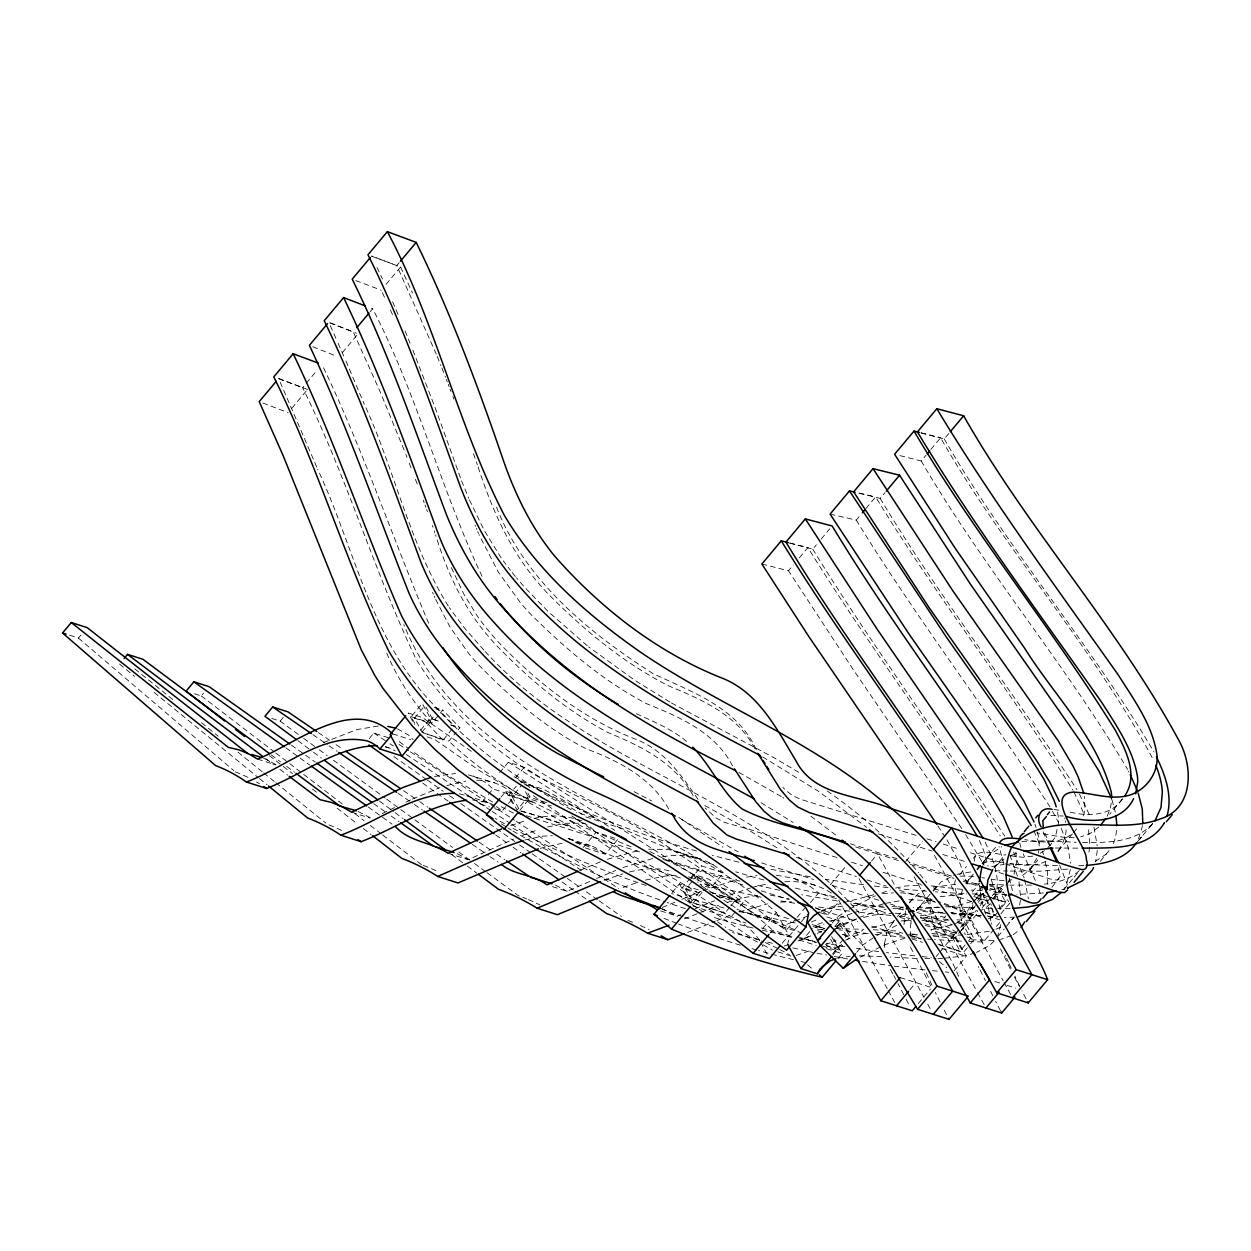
<?xml version="1.0" encoding="UTF-8"?>
<svg xmlns="http://www.w3.org/2000/svg" width="1251" height="1251" viewBox="0 0 1251 1251"><rect width="100%" height="100%" fill="white"/><g stroke="black" fill="none" stroke-linecap="round" stroke-linejoin="round"><path stroke-width="0.75" stroke-dasharray="5 3.75" d="M974.31 861.22C974.607 846.004 996.359 854.449 1005.257 855.074M904.004 924.614L905.552 910.603M1039.143 845.989L1039.159 844.55A127.117 50.806 39.9 0 0 1038.049 834.761M1097.268 850.445L1095.704 861.689M884.52 943.661L887.147 931.104L894.371 920.329L892.151 922.957M1070.418 869.336L1066.399 884.91M972.871 904.536L972.355 909.383L977.782 911.119M1047.775 884.363L1047.509 871.978L1044.038 856.435M930.384 898.781C926.882 928.164 950.353 952.105 959.314 978.548M1088.995 852.212L1089.887 844.706L1088.417 828.068M1142.601 825.566L1138.144 839.812M976.405 898.453L980.112 894.027L980.878 888.961M1038.737 850.711L1038.314 853.026M1000.816 924.567L997.719 935.779M1019.628 905.02L1020.503 899.594M787.583 944.912L789.287 936.108L800.187 923.082M910.775 923.05L911.244 920.955M1083.616 815.98L1085.008 808.99L1084.336 796.387M978.173 902.424L984.177 894.512M994.654 897.436C1001.816 878.671 992.809 858.577 984.85 841.579M1014.045 874.261L1016.766 861.579L1015.749 850.836M975.17 899.938C967.351 907.757 965.412 920.658 953.434 924.317M962.566 889.727C957.218 904.379 960.924 920.423 965.272 934.825M1036.672 858.452L1030.026 869.382L1021.082 876.623M955.467 879.781C950.15 893.105 975.029 919.438 960.252 926.538M982.692 865.16L989.791 854.621L1001.754 846.692M1107.198 816.184L1110.466 808.162L1111.701 799.921A126.085 50.4 39.9 0 0 1111.717 798.982M1046.993 849.101L1055.406 836.872L1058.518 823.064A125.929 50.337 39.9 0 0 1056.673 808.49M832.994 954.951L844.159 940.971M1065.039 887.412L1063.475 889.758M933.402 891.197L941.049 882.002L955.138 874.762M965.788 883.409L973.278 874.105M1051.935 887.303L1060.348 876.122L1057.705 864.613M980.174 905.708L984.334 899.281L981.754 886.678M909.399 902.878L918.078 893.886L924.942 890.055M988.227 918.813C993.998 919.297 993.56 912.026 992.215 908.351M973.341 858.295L975.717 855.184M993.904 868.022L1005.351 854.464M942.801 912.573L917.264 909.555L921.236 904.754L916.404 910.478L916.967 909.79M992.059 917.374L994.623 914.246M1122.272 799.123L1109.715 814.245M1109.121 850.633L1100.192 861.423M964.271 916.623L972.23 907.069M963.942 925.161L975.624 911.166M933.168 890.493L936.061 886.975M1122.428 798.889C1110.607 816.606 1087.15 816.575 1068.651 811.774M1139.129 839.843L1141.365 837.122L1139.333 839.53M1030.621 868.663L1032.153 866.818M1072.404 833.885C1040.769 871.087 1068.854 843.799 1065.821 827.255M1030.324 869.023L1033.295 865.457M69.603 635.242L78.406 638.057L80.908 635.07M436.302 354.174L396.802 265.556L399.225 262.663M386.043 284.415L400.586 267.026L371.61 255.986M795.871 918.844L786.175 930.431L709.645 874.668L647.174 832.838L617.963 816.45L538.305 776.715A154.827 61.878 39.9 0 1 501.276 752.07C467.436 726.284 437.318 695.024 415.66 658.245C373.658 570.049 346.167 475.333 302.586 387.654L305.009 384.745M306.214 383.306L317.129 370.265M370.218 311.64L372.642 308.731L369.014 307.339M291.796 408.295L306.339 390.906M342.274 352.719L356.816 335.346M194.562 693.789L201.317 695.947L203.538 693.289M271.686 718.434L280.13 721.139L283.461 717.151M369.233 738.59L373.846 733.07L389.249 737.996M414.8 723.344L411.157 716.698L422.259 703.422L430.453 718.402L439.648 721.342M452.205 729.083L442.901 740.201L422.025 732.054L414.425 718.199L425.09 705.455M420.586 730.193L430.453 718.402M442.901 740.201L427.639 723.703L433.393 716.823M422.025 732.054L432.69 719.309L439.961 721.639M411.157 716.698L431.751 723.281L439.164 714.43M440.399 712.961L442.854 710.005L459.899 727.801L457.428 730.756M423.041 732.836L448.796 741.077L456.193 732.226M499.634 772.665L508.375 762.219L524.232 767.285L760.467 917.405L774.588 921.033L798.247 931.229M459.398 793.791L466.795 795.745A114.56 67.007 -68.4 0 1 480.337 804.065L487.218 795.824M488.359 794.463L492.957 788.974L514.74 795.933L502.104 811.023L491.221 807.536M524.232 767.285L515.49 777.731L533.176 789.725M501.01 797.153L505.873 791.336L551.284 805.863M546.515 802.61L528.188 796.762L517.085 810.023L508.876 795.042L516.288 786.207M512.159 796.559L526.139 801.015L571.175 826.833L519.744 810.413L512.159 796.559L521.636 785.221M519.744 810.413L530.408 797.669L527.875 793.056M761.875 564.013L788.505 570.769L793.353 564.983M799.42 557.743L807.896 547.594C868.898 645.751 938.266 738.418 1000.237 835.871M789.506 543.043L812.743 549.142L816.387 544.795M821.235 539.009L829.71 528.86M830.085 514.098L856.247 520.119L861.095 514.333M865.942 508.531L875.637 496.944C936.999 597.697 1010.276 690.583 1073.077 790.272M585.359 847.912L605.328 854.292L617.947 839.202L596.18 832.243L583.545 847.334A113.747 71.573 -70.8 0 0 568.924 838.67L565.765 837.826M859.343 493.222L880.172 498.398L885.02 492.597M899.938 455.614L921.221 460.978L926.068 455.192M930.916 449.39L940.611 437.803C1004.584 549.955 1093.014 646.658 1153.735 760.467M921.002 432.862L944.239 438.96L949.087 433.174M672.131 892.542L679.387 883.847L698.23 889.868M759.592 940.471C744.361 917.608 715.932 909.242 690.599 902.534L682.405 887.553L689.801 878.718M691.037 877.232L693.507 874.293L708.379 879.046L731.632 894.262L743.141 902.503L736.964 909.868M690.192 879.672L701.67 865.958L723.453 872.917L710.818 888.007L699.935 884.535M729.63 907.366L724.892 913.027L693.257 902.925L685.673 889.054L692.788 880.563M693.961 879.14L696.338 876.31L701.013 877.811L735.557 900.282L730.819 905.943M690.599 902.534L701.702 889.258M693.257 902.925L703.922 890.18M732.038 915.779L735.729 911.353M762.954 928.305L776.292 912.37C657.901 810.335 468.202 782.626 403.823 624.64M770.116 933.011L772.539 930.118L788.865 935.341L781.594 944.02M797.075 917.39L805.566 907.256M810.445 902.597L818.482 892.979L840.265 899.938M830.32 884.817L846.067 865.989M801.406 921.627L807.458 914.387M817.059 942.488L804.033 938.328L812.337 928.414M871.494 861.173L877.561 853.933L899.422 860.923M820.375 912.714L827.63 915.044L839.108 901.314M832.165 923.097L837.013 917.311L846.036 911.119M835.183 926.068L838.733 921.815L846.333 935.685L835.668 948.43L826.364 945.459M836.481 927.335L840.125 922.988L837.013 917.311M836.903 927.585L841.829 921.69L850.039 936.655L847.568 939.61M905.74 861.439L922.706 841.157M832.572 953.934L839.843 945.24M826.317 945.897L838.936 949.931L842.627 945.506M838.233 958.063L841.939 953.637L832.838 936.999M856.622 952.386L862.674 945.146L875.215 936.467M897.342 916.764L903.316 909.633L892.995 908.492M930.181 894.058L916.404 910.478M959.658 874.652L966.491 866.474M995.515 847.287L982.144 863.19M983.223 862.22L989.791 854.621M956.843 932.683A115.983 87.007 -79.7 0 0 940.033 923.942L920.361 917.655A115.561 85.756 -78.9 0 1 936.624 926.85L945.803 915.873M972.121 892.198L979.517 883.362M973.825 896.482L984.193 884.097M977.61 900.626L983.333 893.793M972.355 909.383L977 903.816M936.217 956.452L938.641 953.543M939.861 952.089L954.435 934.669L966.272 956.311L952.558 972.684M931.76 933.621L938.422 932.761L952.402 937.234L959.517 928.727M960.705 927.319L963.067 924.489L970.667 938.344L968.29 941.174M909.868 989.838L915.92 982.598M951.839 924.88L930.838 929.884L955.076 937.625L960.002 931.729M961.237 930.259L966.163 924.348L974.373 939.329L970.667 943.754M959.548 932.433L971.026 918.719C961.706 910.775 950.682 905.02 938.875 901.768M956.952 919.845L971.527 920.408L977.563 913.199M982.379 907.428L991.136 897.092M992.324 895.669L998.251 888.601L1005.835 902.456L999.909 909.54M992.715 898.781L1001.347 888.46L1008.634 901.783M993.607 899.782L1004.631 886.646M937.922 944.036L960.002 951.088L967.101 942.597M1029.729 869.711L1037.861 860M918.312 1003.552L930.431 989.056M999.174 908.789L1006.023 900.611M939.438 944.99L963.27 952.59L969.431 945.224M985.006 911.948L995.17 915.2L998.736 910.963M1000.909 913.762L1009.541 903.441L992.981 898.155M968.79 941.471L983.364 942.034L1001.457 920.423M997.829 936.671L1004.287 928.946M1006.445 926.365L1013.623 917.827L1008.775 922.456M1063.694 889.617L1073.139 878.311M1074.14 877.123L1079.113 871.181M1137.3 841.939L1152.312 824.049M1061.004 847.521L1057.924 851.18L1058.721 850.242M1149.231 827.677L1153.297 822.861M909.274 902.503L912.542 898.656M1152.64 823.565C1135.11 843.127 1105.853 842.767 1081.646 842.423M1005.851 885.239L1010.683 879.594L1008.353 881.783M968.368 879.985L974.091 874.605M1049.37 845.989L1051.716 843.283M917.249 909.43L923.957 903.503L932.23 899.188M995.124 866.536L1004.131 858.999M892.463 922.597L894.402 920.564M983.521 893.386L974.529 900.329M1076.595 828.897C1064.335 844.785 1042.318 843.127 1024.819 839.546M1098.738 827.067L1090.372 833.354L1080.676 836.872M994.232 941.002L989.385 945.631L976.546 952.386M990.12 903.863L986.617 907.163A154.827 61.878 39.9 0 1 980.721 910.462M1079.316 870.665C1069.855 879.359 1056.892 882.753 1044.413 884.129M1013.201 934.716L1018.799 930.353M1044.366 850.727L1038.83 854.073M982.098 863.425L989.604 861.298L1003.849 862.455M983.161 902.19L979.705 903.363M899.297 916.655L906.725 912.73M845.598 940.111L857.091 934.982L865.911 933.355M849.241 909.211L875.262 895.763M876.732 935.623L900.611 923.269M860.375 957.078L884.566 944.88L905.787 937.75M1095.36 861.345L1105.649 854.542A197.47 78.922 39.9 0 0 1109.105 850.789M811.32 922.018L818.654 919M836.247 928.586L857.498 918.25M804.033 938.328L811.618 935.404M1046.024 861.235C1034.999 866.865 1022.083 865.426 1010.339 863.456M382.243 813.557L397.927 805.988M405.996 802.126L410.828 799.796M1011.543 935.513L1000.487 939.501M323.54 742.547L356.863 729.583L378.725 725.955M448.061 853.26L468.202 859.703L513.661 839.093M412.455 799.029L439.899 787.645M1010.229 855.762L1011.34 855.277M579.713 870.477L600.511 861.751M552.457 886.631L567.11 891.306L591.473 880.735M596.664 878.483L615.742 870.43M881.799 892.964L890.352 889.821M859.14 917.546L876.232 911.244L886.036 909.164M995.937 929.212L1002.411 926.491M662.295 907.491L674.758 902.299M681.873 899.328L701.248 891.306M821.016 911.432L835.089 907.053L844.425 905.927M684.391 918.844L718.496 905.317M660.637 910.9L677.119 916.17L680.7 914.684M695.009 908.789L714.587 900.767M687.706 932.448L715.212 921.268M1011.903 855.043L1019.94 852.291M701.576 885.974L740.873 911.135L754.822 914.716L768.364 919.829L781.406 926.475L808.912 915.544M971.527 901.533L957.453 905.615L947.132 906.975M716.932 920.58L732.32 914.481M821.454 910.603L839.953 903.738M797.966 940.94L815.511 934.028M815.386 927.476L824.034 924.098M825.472 944.74L836.059 940.611M830.945 921.377L852.244 913.277M703.078 890.618L736.511 879.562M817.278 933.355L822.548 931.338M834.855 926.647L856.388 919.407M903.957 921.706L910.462 919.219M721.671 897.874L750.272 887.991M844.941 937.265L862.69 930.588M510.736 825.535L525.076 820.844M522.261 835.465L538.681 829.476M604.077 880.235L622.81 873.839M853.886 912.683L883.863 903.722M623.123 887.475L638.651 882.018M607.329 859.281L637.635 850.727M784.221 946.037L789.272 944.286M622.857 867.6L652.866 858.467M796.105 955.42L811.336 950.228M727.331 902.362L746.487 897.139L759.263 895.278M739.31 911.948L767.504 903.847M822.282 922.659L814.698 925.584L824.002 928.555M871.806 927.757L895.309 921.69M843.549 902.643L873.73 894.731M446.795 785.565L465.81 781.062M524.888 840L542.183 836.2L552.223 835.668M1065.054 888.882L1061.88 889.742M540.291 848.303L563.325 842.955M547.641 826.989L565.718 823.252L585.499 823.267M629.503 872.025C643.186 868.522 658.01 867.099 671.646 871.572M960.08 876.107L974.451 876.31M645.438 880.078L666.267 875.856L676.916 875.512M989.26 931.244L964.615 934.982M974.936 953.059L964.802 955.764L945.224 958.157M920.236 915.873L936.608 912.761L943.614 912.636M991.652 866.505L1004.084 864.394M956.968 874.324L973.575 871.431M752.039 887.428L767.489 883.785M1032.826 856.122L1022.802 857.295L1007.071 855.387M940.111 896.732L966.57 893.918M863.581 917.436L874.293 914.966L893.261 913.23M916.545 909.633L938.516 906.975M885.63 903.331L899.86 900.751M895.622 888.069L905.427 885.989L921.893 885.223M434.504 776.48L455.427 773.478M933.277 887.131L959.079 883.847M837.701 958.157L850.18 956.28M533.989 818.498C550.471 814.307 567.891 815.386 583.701 821.579M1011.793 879.797L1008.494 880.266M662.295 856.81C683.703 852.822 707.566 857.17 723.453 872.917M829.444 921.017L834.057 920.329L838.733 921.815M822.173 929.305L815.855 930.197L821.438 931.979M746.722 877.107L756.949 875.653M949.087 920.017L923.723 921.878M912.323 936.624L917.218 935.936M882.565 893.621L893.355 892.854M901.033 920.971L908.664 920.032M1067.635 869.07L1040.113 871.196L1009.432 871.04M1043.397 892.979L1016.907 894.449M1050.871 815.449L1063.178 816.027M1014.874 917.077L1004.412 917.562M993.732 940.439L968.696 939.72M962.785 935.107L932.699 935.122M937.89 958.657L943.395 958.282M1021.739 841.391L1048.025 840.813L1076.298 842.298M1008.728 864.034L1060.066 865.614M1083.694 865.536L1075.751 865.833M1074.249 837.701L1066.712 837.591A128.978 51.557 39.9 0 1 1064.507 837.388L1036.735 832.885M939.97 907.475L913.136 907.694M648.659 849.148L669.269 849.617L700.263 858.796M922.785 917.827L941.94 916.608L947.132 918.265M852.009 905.521L884.332 906.177M917.452 934.544L910.056 934.638M784.815 881.783C801.203 880.641 818.107 884.191 831.884 893.37M1010.167 908.476L997.626 908.523M1031.528 885.129L1010.01 885.145M966.491 883.722L979.158 883.941M835.965 928.617L863.988 929.305M1055.265 848.022L1079.691 848.147M780.405 902.049L791.539 901.862M982.129 890.446L971.042 890.133M908.789 899.657L933.465 900.767M895.169 913.214L907.507 914.278M945.693 906.819L974.732 907.663M1004.131 880.469L999.002 880.266A125.772 50.275 39.9 0 1 996.812 880.047L991.261 879.25M924.833 958.673L936.014 958.657M972.465 893.886L983.661 894.027M1006.867 894.465L993.153 894.246M876.888 932.605L902.127 933.465M859.249 955.795L882.737 956.64M994.78 870.79L1007.602 871.009M895.685 908.289L904.207 908.429M991.011 908.351L982.019 907.991M989.916 884.285L1008.322 885.098M981.394 915.56L952.418 913.855M947.914 919.407L921.033 917.843M961.566 941.127L934.653 939.595M917.202 958.485L890.227 957.093M873.245 929.774L895.45 930.932L902.784 933.277M892.01 906.584L903.535 907.178M963.817 893.667L935.248 891.869M909.618 933.918L917.108 934.372M476.584 780.217C490.799 779.936 505.123 785.221 514.74 795.933M950.744 912.808L980.612 915.795M933.183 936.108L959.329 938.766M927.538 939.11L932.871 939.47M951.651 913.308L966.601 913.574A154.827 61.878 39.9 0 0 977.703 911.572M926.412 891.197L898.421 888.695M945.318 913.371L918.953 911.181M899.782 916.279L908.617 916.952M911.635 937.906L920.455 938.578M988.087 916.545L997.328 917.343M472.393 799.874L488.312 802.626A114.294 68.086 -68.9 0 1 495.083 805.832M891.025 915.497L858.092 912.182M904.629 937.28L875.106 934.372M930.979 885.833L962.191 889.398M776.339 875.184L793.947 878.437L815.261 885.255M914.778 955.858L886.412 952.59M922.128 956.608L931.323 957.531M924.989 969.916L894.34 966.179M932.339 970.651L937.859 971.214M945.209 971.949L948.883 972.324M575.272 842.658L590.425 845.551A113.653 72.683 -71.3 0 1 605.328 854.292M888.038 887.616L874.293 886.068M900.657 892.745L912.292 893.996L933.95 900.188M1053.952 809.553L1059.597 810.179M884.426 907.491L850.586 903.003M770.288 895.075L788.943 898.687M849.554 911.15L817.419 906.866M868.225 933.606L838.874 929.853M878.702 951.62L854.292 948.039M863.815 884.801L825.425 879.328M921.956 920.22L940.033 923.942M1006.836 895.591L989.134 889.899M815.933 926.459L823.549 927.617M844.972 946.6L826.16 943.442M862.533 961.393L890.477 965.694M837.263 900.97L801.656 894.731M794.651 903.269L777.762 900.345M810.32 876.826L767.739 868.663M795.214 922.957L738.309 911.385M981.8 877.561L984.568 878.077M799.483 938.422L816.637 941.643M817.044 953.215L826.567 954.998M834.198 956.436L847.537 958.954M761.093 897.17L701.483 883.659M834.417 896.717L808.287 891.15A1419.822 910.744 -28.7 0 1 793.572 887.678M779.576 890.29L754.259 884.613M762.266 930.197L791.961 936.874M792.821 947.914L813.228 952.496M858.827 493.082L875.637 496.944M468.296 774.838L494.817 782.86M738.825 862.142L712.257 855.371M739.982 881.126L698.042 869.633L662.436 858.264M723.985 907.96L671.584 893.558M921.096 432.877L940.611 437.803M790.147 543.09L807.896 547.594M385.417 746.925L388.936 747.848A115.561 63.926 -66.9 0 1 395.222 750.897M680.45 877.983L617.634 858.061L565.859 837.763M696.572 851.024C632.177 832.603 569.565 807.536 511.002 774.932M944.052 904.489L980.706 917.155M916.967 912.432L952.355 924.77M989.963 888.335L1006.648 893.495M1005.272 863.878L1049.964 878.953L1055.797 879.969A19.594 7.834 39.9 0 0 1059.222 878.781M933.918 888.538L971.777 901.564M963.223 881.267L982.692 887.459M466.795 795.745L488.312 802.626M568.924 838.67L590.425 845.551M796.371 857.373L856.403 876.544M761.593 862.909L813.697 879.516M850.336 843.737L898.312 859.077M951.604 876.091L909.446 862.627M921.111 884.441L880.845 871.587M899.547 890.321L934.575 901.58M878.843 900.313L832.165 885.411M916.06 835.371L801.344 799.514L794.401 796.449A19.594 7.834 39.9 0 1 787.927 792.102L782.798 787.442M926.928 838.842L935.998 841.735M943.254 844.05L959.564 849.273M878.515 833.932L932.136 851.071M942.816 854.48L967.742 862.455M434.269 707.268L442.854 710.005M989.338 884.629L1001.347 888.46M435.629 708.817L439.148 709.942L454.535 726.299L450.892 725.127M989.463 885.786L998.251 888.601M910.353 864.41L954.106 878.437M855.7 846.943L877.561 853.933L895.184 886.115M450.688 724.861L459.899 727.801M980.112 894.027L991.152 897.561M983.99 895.481L987.633 896.639M989.447 897.217L1005.835 902.456M975.28 894.215L986.038 897.639M974.795 896.795L990.245 901.736M414.425 718.199L424.605 721.452L427.639 723.703M977.406 898.093L987.586 901.345L995.17 915.2M836.888 857.545L749.161 829.288L724.313 822.392L715.728 817.732L705.111 807.958M851.54 862.236L862.518 865.739M969.009 907.303L976.374 909.649M985.569 912.589L998.439 916.702M427.154 736.902L434.316 739.2L479.884 770.882L530.189 800.624L583.326 826.989L634.382 848.147M987.133 915.841L999.658 919.845M867.006 879.922L886.333 886.099M392.579 733.884L410.735 739.669M951.057 912.339L971.026 918.719M519.978 781.781L544.216 789.522L595.992 818.42L576.383 812.368M957.515 921.596L966.163 924.348M524.56 784.361L536.804 788.271L581.903 814.12M957.828 922.8L963.067 924.489M936.624 926.85L956.577 933.23M906.553 917.655L910.212 918.828M924.677 923.66L957.875 934.059M967.039 936.983L974.373 939.329M585.812 816.887L622.154 828.506L651.271 841.329A1419.822 910.744 -28.7 0 0 715.509 865.348M847.24 900.423L889.023 913.777M899.938 917.264L910.837 920.736M925.365 925.38L954.435 934.669M508.876 795.042L533.114 802.798C503.23 784.83 474.051 765.237 448.796 741.077M908.507 934.638L921.377 938.75M520.744 811.195C584.342 826.692 641.2 859.672 697.276 892.307L682.405 887.553M910.118 935.607L921.111 939.126M526.468 815.777L642.107 852.713M663.139 859.437L745.502 885.755M761.265 890.79L789.318 899.75M815.589 908.163L857.654 921.596M871.666 926.068L903.206 936.155M911.963 938.954L922.487 942.316M941.753 948.461L966.272 956.311M480.337 804.065L489.407 806.958M826.958 916.936L841.829 921.69M994.873 981.472L1000.112 983.145M1007.102 985.381L1015.843 988.165M710.709 892.135L743.141 902.503M812.212 924.567L824.816 928.602M842.83 934.356L850.039 936.655M711.366 892.557L735.557 900.282M842.611 934.497L846.333 935.685M717.073 895.888L790.71 919.422M812.978 926.538L826.676 930.916M685.673 889.054L697.839 895.106L724.892 913.027M754.822 914.716L774.588 921.033M740.873 911.135L760.467 917.405M257.597 759.091L275.924 764.955M781.406 926.475L801.563 932.902M797.497 936.686L815.511 942.441M822.126 945.959L836.638 950.604M692.945 906.021L746.034 922.988M761.452 927.914L792.274 937.765M799.123 939.954L816.246 945.428M826.536 948.711L841.939 953.637M900.204 977.563L931.651 987.618L916.842 959.314M351.64 812.165L369.968 818.013M777.966 951.87L790.867 955.983M970.432 852.744L1001.848 862.83M1003.802 874.027L995.296 871.275M963.645 879.938L977.985 884.582M903.144 908.163L889.57 903.754M385.386 746.706L388.936 747.848M688.519 876.857L694.821 878.906A113.747 77.281 -73.9 0 1 710.818 888.007M646.157 885.442C599.354 869.789 553.786 850.352 510.345 826.911M371.578 256.174L396.802 265.556M279.161 378.928L302.586 387.654M307.558 389.468L278.598 378.459L316.925 467.467M262.835 403.01L288.168 412.642M661.372 908.461L677.119 916.17M355.831 280.552L381.195 290.201M329.67 322.836L353.251 331.906L380.335 392.173L404.777 451.689M923.019 896.67L937.327 903.316M358.161 811.508L370.124 817.654M330.483 322.883L356.316 333.204M312.813 346.746L336.926 356.379M793.947 878.437L810.257 886.459L818.482 892.979M263.461 758.106L276.205 764.627M678.886 851.978L694.086 859.64L701.67 865.958M575.022 818.779L589.205 826.113L596.18 832.243M473.41 776.011L486.608 783.048L492.957 788.974M397.411 728.864L408.451 735.041L413.174 739.685M636.431 713.711C654.304 722.046 673.194 729.521 688.159 742.766M634.069 791.664L651.662 800.937M649.801 851.54C693.304 873.245 736.401 897.17 772.539 930.118M513.426 813.119L498.508 805.284M738.888 772.399L781.687 796.762M555.444 885.098L567.11 891.306M681.388 819.327L738.199 851.947M704.766 805.519L745.612 828.162L778.982 849.116M457.319 853.745L468.202 859.703M492.613 802.047L446.716 774.744L411.626 750.772M504.45 823.69L495.193 818.498M671.443 702.968L774.134 757.809L801.453 773.916M762.625 756.871L818.107 791.039L866.677 827.38M512.926 831.055L540.369 846.677L596.915 874.621A1420.589 911.244 -28.7 0 0 665.376 901.862M571.128 809.663C520.385 780.577 471.017 747.254 432.002 703.187C370.765 638.557 354.283 547.422 317.66 469.219M761.124 802.735L793.134 822.486M669.848 702.014L634.851 680.341L588.658 646.892M501.338 823.846L506.295 826.942M507.953 827.974L511.268 830.023M782.735 797.419L783.783 798.075M678.73 817.341L722.89 847.224M471.314 751.319L422.478 717.558L408.154 712.992L414.519 724.626M508.375 762.219L614.804 830.383M399.006 744.392L408.78 750.803M410.406 751.867L514.536 820.203M516.163 821.282L618.666 888.538M373.846 733.07L388.435 742.734M390.062 743.798L393.299 745.956M406.262 754.525L490.548 810.32M492.175 811.399L510.001 823.205M511.628 824.268L582.935 871.478M571.754 815.902L748.567 935.889A463.871 347.981 -79.7 0 1 763.579 941.862M318.442 732.648L329.685 740.326M336.112 744.705L342.539 749.083M403.588 790.71L418.053 800.562M419.664 801.656L427.701 807.145M479.117 842.189L490.361 849.851M496.788 854.245L504.825 859.718M533.301 795.714L703.281 912.057M717.699 921.94L725.721 927.429M312.953 734.681L327.434 744.658M329.044 745.768L337.098 751.304M398.256 793.415L412.752 803.392M414.362 804.502L422.4 810.038M472.299 844.394L488.406 855.465M490.017 856.575L498.054 862.111M393.909 756.589L425.715 778.935M427.31 780.061L443.214 791.242M449.578 795.714L454.348 799.061M460.712 803.533L517.977 843.784M519.572 844.894L530.705 852.713M532.3 853.839L565.702 877.311M567.297 878.437L580.011 887.381M586.375 891.854L597.509 899.672M599.104 900.783L621.372 916.436M422.791 783.173L448.139 801.156M495.646 834.855L506.733 842.721M513.066 847.224L520.995 852.838M562.168 882.064L573.255 889.93M574.835 891.04L585.921 898.906M291.405 745.143L304.071 754.134M305.651 755.26L315.158 762.015M373.721 803.627L384.808 811.492M391.141 815.996L399.053 821.61M810.82 816.168L837.404 836.293M827.192 790.929C860.719 814.479 892.01 841.501 918.594 872.76M285.853 747.848L298.536 756.964M300.131 758.106L309.638 764.94M368.31 807.067L392.095 824.159M280.13 721.139L302.07 737.199M303.633 738.356L317.738 748.692M319.302 749.834L327.152 755.573M333.407 760.17L385.12 798.044M386.7 799.201L413.33 818.717M414.894 819.858L452.518 847.412M458.773 852.009L472.878 862.346M474.457 863.487L485.419 871.525M486.983 872.666L518.321 895.638A455.677 309.591 -73.9 0 1 526.702 898.922M297.879 740.67L311.999 751.132M313.563 752.289L321.413 758.09M379.46 801.078L393.58 811.524M395.16 812.697L402.994 818.498M451.627 854.511L465.747 864.973M467.327 866.13L476.74 873.104M399.225 741.624L408.498 748.52M271.06 754.775L280.443 761.765M286.682 766.41L294.501 772.242M265.837 758.716L273.609 764.58M279.817 769.256L287.589 775.12M201.317 695.947L274.204 751.804M275.752 752.993L288.168 762.5M289.716 763.689L302.116 773.196M303.665 774.385L342.446 804.096M354.846 813.603L364.15 820.734M370.359 825.488L381.211 833.807M382.759 834.996L421.54 864.707M269.356 755.635L281.678 765.205M283.226 766.394L292.468 773.571M312.5 789.1L317.129 792.696M337.16 808.224L357.207 823.768M363.369 828.553L371.078 834.526M134.889 668.941L172.763 699.528M201.552 722.765L218.221 736.213M237.909 752.117L262.147 771.695M263.664 772.915L274.282 781.484M275.783 782.704L325.792 823.08M587.251 645.735L548.47 611.833L526.139 588.893A167.306 66.866 39.9 0 1 516.585 577.899M119.486 664.015L134.545 676.338M154.108 692.35L257.987 777.371M259.504 778.607L267.026 784.768M939.392 961.597L946.71 967.758M807.599 964.865L813.431 969.822M78.406 638.057L233.812 770.616M840.125 922.988L862.674 945.146M485.185 651.474C588.001 765.315 752.007 794.291 854.73 907.96M483.871 650.067L465.2 628.925L449.281 607.611M855.95 909.258L860.704 914.841M431.751 723.281C413.362 702.343 397.49 678.949 386.762 653.147M919.766 874.152L926.772 882.518M698.105 799.373C681.795 776.277 665.079 751.038 637.682 740.013C585.046 720.154 540.088 684.876 501.135 644.953A125.929 50.337 39.9 0 1 477.194 615.82L463.558 593.6L451.173 567.172M668.722 808.912C651.239 777.841 618.964 761.124 586.86 749.052A125.772 50.275 39.9 0 1 584.045 747.676C544.56 727.081 510.392 697.448 479.461 665.704A127.117 50.806 39.9 0 1 468.046 652.631L450.032 627.017L435.285 598.682M961.738 828.6L853.338 669.77L788.505 570.769M693.226 795.839C675.524 763.204 641.528 746.253 608.627 732.851C566.062 710.615 528.876 679.027 495.677 644.593A130.604 52.198 39.9 0 1 487.546 635.336C462.729 606.375 446.685 571.097 435.598 534.865M965.647 834.605L984.13 865.207M937.906 825.895L944.88 836.669M732.57 765.94C715.588 732.789 680.403 717.276 647.705 704.204A128.978 51.557 39.9 0 1 644.828 702.781C602.153 680.106 564.905 648.206 530.784 614.304A126.085 50.4 39.9 0 1 520.838 603.263L498.133 571.785L478.977 534.552M856.247 520.119C916.733 618.479 986.914 710.365 1050.027 806.911M754.947 748.724C737.699 715.322 702.061 699.606 669.144 686.127C623.405 662.936 583.341 629.581 547.469 593.224A132.778 53.074 39.9 0 1 540.229 585.187C510.173 551.238 491.721 509.001 477.898 466.295M448.249 605.969C408.968 542.856 394.3 468.249 363.009 401.274M756.308 749.709C737.246 707.081 691.568 692.022 652.787 673.445C588.033 632.083 524.325 579.745 496.037 505.904M812.743 549.142C873.057 647.236 941.675 739.904 1004.788 836.121M880.172 498.398C940.533 599.01 1013.138 691.49 1076.986 789.725M921.221 460.978C983.614 568.048 1064.554 662.983 1127.636 769.443M944.239 438.96C1007.055 547.938 1090.184 643.608 1153.907 751.835M946.882 839.749L960.017 863.628L968.368 887.444M1052.591 811.352L1058.612 822.658M1079.472 794.072L1090.794 817.669M971.527 920.408L983.364 942.034M934.45 855.309L1003.161 980.784M1004.084 982.504L1010.636 994.451M955.076 937.625L963.27 952.59M952.402 937.234L960.002 951.088M914.121 876.779L976.64 990.948M977.563 992.653L985.037 1006.289M859.03 878.687L924.02 997.391M927.726 1004.162L931.448 1010.933M838.702 900.157L887.209 988.728M888.132 990.432L894.668 1002.364M831.649 936.624L838.936 949.931M830.601 939.188L835.668 948.43M776.292 912.37L789.287 936.108M760.483 942.112L767.676 955.232M696.338 876.31L701.404 885.552M693.507 874.293L698.058 882.612M679.387 883.847L691.24 905.474M525.451 791.758L528.188 796.762M505.873 791.336L514.067 806.316M425.934 706.987L432.69 719.309M482.057 576.367C440.962 489.282 417.162 394.628 372.642 308.731M1073.89 791.789L1084.773 815.527M893.824 975.624L895.763 979.252M906.099 999.189L910.165 1006.852M1000.472 1010.73L995.655 1001.457M946.491 1014.577L942.926 1007.696M1026.055 998.814L1021.958 990.823M910.493 947.148L914.403 954.654M903.722 994.67L897.999 983.536M892.933 973.95L892.276 972.684M1014.452 976.984L1019.424 986.632M1128.543 771.163L1128.981 772.023M980.033 969.916L983.427 976.671M978.329 966.507L978.814 967.476M992.794 995.78L988.962 987.977M940.127 1002.145L935.373 992.403M1000.472 948.821L1011.136 970.495M984.037 977.875L985.428 980.721M1019.534 985.897L1014.983 976.327M1059.581 864.988L1067.478 884.942M1005.132 955.185L1005.616 956.202M1033.779 830.633L1040.488 845.989M1013.56 852.072L1024.1 877.795M1050.183 845.926L1043.819 830.304M1006.648 958.36L1008.431 962.144M377.02 267.511L382.431 279.02M382.353 292.671L384.667 297.597M926.24 972.715L932.746 986.836M428.64 623.233C392.361 537.336 362.555 448.593 321.976 364.479M1009.15 963.692L1012.012 969.916M400.586 267.026L412.549 293.062M1048.651 844.347L1042.896 831.383M390.375 309.935L392.642 314.861M469.406 499.884L484.137 530.221L499.728 555.663A167.306 66.866 39.9 0 0 505.951 564.389M1035.359 880.516L1023.13 853.792M1009.854 854.965L1017.626 876.529M991.23 879.844L996.859 894.496L1000.456 910.603M1061.38 828.506L1067.885 846.411L1070.512 863.268M330.311 325.729L337.348 341.601M338.13 343.368L345.151 359.256M434.895 597.806L434.128 596.023M478.554 533.551L477.679 531.534M392.642 301.788L399.194 317.222M405.043 330.952L410.062 343.165M979.408 840.453L983.552 850.227L988.118 866.145M345.933 361.023L362.29 399.522M433.346 594.225L432.565 592.38M476.381 528.438L476.819 529.486M461.572 480.837L468.703 498.164M437.24 356.457L440.931 365.636M475.067 525.217L475.505 526.296M412.893 350.217L435.254 407.951L460.915 479.086M441.853 367.935L445.497 377.192M405.871 454.473L406.982 457.319M446.404 379.538L447.326 381.915M409.249 463.198L411.626 469.375M1003.881 863.956L999.002 846.489M448.249 384.292L449.172 386.715M450.094 389.139L451.032 391.594M415.426 479.368L418.069 486.326M1009.26 878.155L1012.434 890.493M452.925 396.583L453.863 399.132M423.26 500.244L424.167 502.667M1038.674 888.445L1040.863 896.169M1034.905 824.237L1036.031 827.443M425.027 505.013L425.856 507.28M426.669 509.501L427.451 511.643M985.585 914.168L981.503 900.016L979.533 885.098M473.488 453.675L477.319 464.668M432.361 525.467L433.002 527.296M1111.967 799.764L1115.282 812.024M434.238 530.877L434.895 532.817M990.839 903.785L991.339 905.333M991.84 924.27L991.402 922.925M990.776 920.908L986.304 896.263M1020.847 847.396L1019.784 843.033M1042.427 850.977L1043.49 854.621M1024.647 879.609L1028.353 898.797M1093.984 827.208L1097.205 845.77M1037.36 831.946L1038.033 834.761M1064.742 818.029L1064.929 818.967M1019.002 881.752L1020.472 896.232M1003.208 885.771A154.827 61.878 39.9 0 1 989.26 890.087M1113.296 843.659A197.47 78.922 39.9 0 0 1115.626 836.309A200.066 79.97 39.9 0 0 1116.596 828.85M910.869 936.499A109.04 43.582 39.9 0 1 911.041 923.254M1065.258 820.844A130.604 52.198 39.9 0 1 1065.461 822.345M891.963 972.559A111.871 44.723 39.9 0 1 890.54 969.494M884.707 947.539A111.871 44.723 39.9 0 1 884.77 943.817M515.334 576.383A167.306 66.866 39.9 0 1 511.675 571.848M510.486 570.331A167.306 66.866 39.9 0 1 508.156 567.313M804.674 962.394A1419.557 910.572 -28.7 0 1 800.937 961.519M793.478 959.72A1419.557 910.572 -28.7 0 1 758.606 950.525M756.792 950.009A1419.557 910.572 -28.7 0 1 751.366 948.461M740.373 945.193A1419.557 910.572 -28.7 0 1 678.527 924.051M676.744 923.363A1419.557 910.572 -28.7 0 1 660.919 917.108M753.071 928.039A1420.589 911.244 -28.7 0 1 711.209 916.655M685.407 908.648A1420.589 911.244 -28.7 0 1 667.19 902.503M763.814 879.985A1419.822 910.744 -28.7 0 1 735.776 871.822M772.461 943.27A1420.589 911.244 -28.7 0 1 766.988 941.909M759.748 940.048A1420.589 911.244 -28.7 0 1 732.492 932.542M713.961 926.944A1420.589 911.244 -28.7 0 1 684.75 917.296M682.937 916.655A1420.589 911.244 -28.7 0 1 661.451 908.805M235.282 771.883A462.307 255.767 -66.9 0 1 249.168 777.997M256.58 782.047A462.307 255.767 -66.9 0 1 259.504 783.798M728.926 929.618A462.307 343.087 -78.9 0 1 758.262 942.347M763.032 944.833A462.307 343.087 -78.9 0 1 772.446 950.103M765.237 942.582A463.871 347.981 -79.7 0 1 778.31 948.758M779.936 949.587A463.871 347.981 -79.7 0 1 789.537 954.763M328.997 824.941A457.71 272.655 -69 0 1 342.211 830.758M496.303 806.582A114.294 68.086 -68.9 0 1 502.104 811.023M627.939 920.455A458.664 329.169 -76.8 0 1 633.287 922.534M640.371 925.505A458.664 329.169 -76.8 0 1 649.097 929.54M815.48 907.616A114.56 82.222 -76.8 0 1 827.63 915.044M423.338 865.395A455.364 291.186 -71.3 0 1 439.304 872.369M528.375 899.625A455.677 309.591 -73.9 0 1 539.853 904.926"/><path stroke-width="1.5" d="M1019.487 839.984L1020.269 836.262L1022.661 833.885M986.257 892.463L987.977 879.906L992.762 869.57M1041.004 898.765C1035.547 910.712 1017.563 894.387 1009.104 894.34M979.33 881.642L981.863 866.787M1142.82 823.643L1142.288 808.944L1138.191 793.118M1067.744 888.773L1067.775 887.522M318.364 363.134L293.156 353.736L273.766 376.911C317.926 465.732 345.401 561.887 388.67 650.911C410.703 688.175 440.039 720.685 472.675 748.942C511.831 783.845 558.665 808.177 606.094 829.757C671.115 861.97 728.238 907.569 786.566 950.197L805.957 927.022L808.678 912.933L805.566 907.256L729.036 851.478M1166.964 816.215C1172.875 796.027 1165.228 774.963 1156.44 756.855M1135.705 793.853L1137.722 781.828A132.778 53.074 39.9 0 0 1137.378 776.011C1132.765 749.193 1116.768 726.127 1102.538 703.578C1039.69 613.834 973.888 525.952 917.436 431.923L936.827 408.733L963.63 415.785C1027.994 529.251 1117.534 626.688 1179.396 741.39C1193.126 766.691 1193.626 808.271 1160.944 818.67C1113.703 837.279 1049.276 805.691 1011.59 847.255C991.449 892.901 1032.091 939.11 1047.619 979.705L1028.228 1002.88L996.781 992.841C963.02 932.386 923.801 873.62 869.429 829.679M911.854 918.891L913.965 914.153M1067.447 890.118L1064.507 892.635L1058.377 892.088L1005.773 874.652M906.24 909.024L907.647 905.865M1093.546 867.662L1092.702 869.351M1024.663 921.94L1021.004 927.617M1164.384 822.611L1163.962 823.408M1133.609 798.685C1121.287 823.893 1089.277 822.955 1066.196 816.465M1124.555 796.293C1139.082 775.26 1125.603 749.49 1115.157 729.943C1051.841 627.924 975.014 534.74 913.996 431.095L894.606 454.269L955.545 548.814L1024.788 648.44C1053.936 695.181 1097.064 737.089 1111.201 791.914A126.085 50.4 39.9 0 1 1111.701 797.575M1163.758 823.815C1146.948 850.821 1109.637 847.662 1082.115 848.178M1154.986 820.797L1160.991 807.552L1162.351 792.18A167.306 66.866 39.9 0 0 1155.861 765.315M1092.248 870.164L1082.631 880.704L1067.447 888.132M788.349 945.6L800.921 968.555L817.247 973.778L820.453 968.415M1136.518 842.595C1125.853 859.312 1104.664 864.066 1086.181 865.379M1105.587 818.842L1100.63 825.113M999.752 842.33C1003.943 836.2 1012.841 838.483 1019.08 838.702M1061.255 892.479L1052.591 899.344L1040.504 904.379L1032.591 911.541L1018.361 916.733M936.827 408.733C992.387 500.791 1056.297 587.36 1118.347 675.055C1134.125 700.06 1152.953 725.455 1157.019 755.526C1158.567 773.149 1146.041 789.897 1129.512 795.198C1110.747 800.671 1091.779 792.602 1072.936 792.118C1041.52 795.229 1087.713 845.348 1086.321 859.453C1088.026 863.237 1087.635 870.383 1081.912 869.601C1058.377 863.737 1035.844 853.635 1012.325 847.334L890.743 808.474C858.421 794.838 813.932 796.293 795.777 760.514C776.511 728.582 758.043 691.537 720.701 677.573C656.353 651.802 600.261 607.861 554.678 556.148C531.581 528.031 515.365 494.958 503.481 460.728C478.07 386.543 450.657 312.891 416.192 242.381L387.357 231.654L367.966 254.829C405.308 329.388 431.923 408.545 460.399 486.717C473.66 521.151 491.596 554.037 515.74 582.09C580.73 659.59 671.224 708.973 759.466 755.088M370.39 257.44L352.219 279.161C389.436 354.752 416.567 434.613 445.95 513.395C459.383 547.015 477.538 578.978 501.557 606.203C565.061 678.855 649.801 728.535 735.494 770.6M377.13 745.659C336.566 746.378 303.149 774.213 266.619 788.474L246.353 782A463.871 251.467 -66.4 0 0 215.657 765.612L62.55 632.99L71.291 622.545L87.148 627.611L247.933 753.634M365.386 305.948L343.618 297.566L324.228 320.741C361.867 398.897 390.828 480.744 420.821 562.012C432.142 590.019 448.609 615.742 468.406 638.51C530.221 711.256 615.383 758.231 698.543 802.204M276.174 381.367L259.207 401.634L283.023 455.333L361.273 649.801L374.893 675.649L383.009 688.394L412.611 726.362L434.863 749.427L457.585 769.521L501.088 801.656L561.261 838.311L688.566 906.052L716.886 924.38L753.149 953.293L769.474 958.516L780.374 945.475M327.543 323.634L309.372 345.37C347.45 426.091 376.254 510.643 409.124 593.474C420.899 619.886 437.647 643.827 457.037 665.188C516.428 732.32 596.227 776.418 675.321 816.105M400.429 261.209L416.192 242.381M356.895 327.574L369.014 313.078M124.099 658.511L127.555 654.367L142.958 659.293L269.497 753.602M289.825 744.017L209.089 686.658L193.889 681.795L186.118 691.084L224.648 720.967M316.831 731.554L287.902 711.835L272.702 706.987L264.931 716.276L296.315 739.513M405.731 715.869L390.062 734.603L401.899 756.23L439.226 783.533L486.717 813.635M246.353 782C285.556 767.754 323.18 731.507 367.419 740.967A115.983 62.878 -66.4 0 1 379.96 748.974L391.438 735.244M401.899 756.23L419.992 734.618M659.684 908.132A1420.589 911.244 -28.7 0 1 614.476 889.398C570.049 867.959 524.044 847.036 486.451 814.573L499.806 798.607M504.012 829.35L517.711 812.978L522.965 814.651M788.365 542.637L781.265 540.839L761.875 564.013L808.631 636.259L936.905 824.362M1031.246 825.566C968.383 723.531 894.184 628.674 832.134 525.967L805.331 518.915L785.941 542.105C847.318 643.624 920.329 737.652 983.083 838.154M855.09 492.222L849.476 490.924L830.085 514.098L909.133 634.226L1009.291 777.465L1024.241 801.766L1034.045 822.001M1111.42 798.201L1098.91 770.976L1080.676 741.702L970.62 584.498L899.563 475.224L873.042 468.64L853.651 491.815L929.118 607.673L1035.969 759.67L1049.917 782.328L1059.331 801.344M862.314 512.879L864.738 509.986M886.24 491.143L899.563 475.224M927.272 453.738L929.696 450.845M950.307 431.72L963.63 415.785M822.188 977.25A1419.541 910.572 -28.7 0 1 671.49 929.086L653.976 914.246L669.707 895.435M671.49 929.086L690.005 906.959M753.149 953.293L768.896 934.466M859.374 875.653L870.289 862.611M830.945 924.552L817.622 940.486L820.625 938.422M800.921 968.555L820.312 945.381M855.825 959.642L843.283 968.321L820.734 946.163L835.277 928.774M817.247 973.778L831.79 956.389M835.777 961.018L822.188 977.25L819.264 974.764M933.34 849.632L951.526 827.896L1031.887 974.685L1012.497 997.86M843.283 968.321L855.403 953.841M977.266 869.351L980.252 865.786M858.671 961.941L880.813 1000.737L900.204 977.563M1024.319 831.555L1028.885 826.098M1035.734 817.919L1038.002 815.199M1047.337 814.667L1049.605 811.946M896.529 1005.773L908.648 991.277M915.888 1006.445L912.26 1010.792L880.813 1000.737M874.793 938.406L917.577 1009.307L936.968 986.132L968.415 996.171M933.293 1014.326L952.683 991.152L900.751 896.279M1042.802 898.218L1047.368 892.761M1026.305 921.518L1034.921 911.213M917.577 1009.307L949.024 1019.346L967.195 997.626M842.079 840.093C896.998 883.519 937.187 941.972 970.244 1002.974L989.635 979.799L980.112 963.317M1074.14 882.299L1083.272 871.384M996.781 992.841L1016.172 969.666L1047.619 979.705M985.96 1007.993L999.299 992.059M970.244 1002.974L1001.691 1013.013L1015.014 997.078M1166.307 821.766L1172.281 814.636M1011.637 893.949L1008.447 895.622M821.532 967.351L830.508 960.69L835.903 958.798M819.249 912.167L813.619 915.857L807.739 922.425L820.734 946.163M1022.849 833.792L1024.006 833.291M1046.399 816.59L1042.849 820.687L1043.365 828.615M268.527 785.988L307.668 818.029A458.664 268.277 -68.4 0 1 340.851 835.199C378.365 821.172 412.955 793.337 454.426 793.369M577.993 871.228L546.968 884.864C533.207 874.355 514.396 875.356 501.276 864.332M340.851 835.215L361.101 841.688C396.286 828.193 428.514 804.815 466.592 800.265M501.698 828.897L448.061 853.26C431.235 841.892 409.515 842.22 395.269 826.426M600.605 881.595L537.101 908.21A455.364 305.009 -73.2 0 0 498.696 889.367L478.304 874.261M616.055 890.446L557.352 914.684L537.101 908.21M660.528 908.242L656.963 909.727C643.968 900.329 627.204 899.469 613.741 891.869M669.004 925.224L647.565 933.215A457.71 324.447 -76.1 0 0 606.516 913.527L589.096 901.158M372.626 835.715L401.899 858.436A455.677 286.714 -70.8 0 1 437.725 876.451L500.994 848.459L523.043 840.547M538.43 848.835L457.991 882.94L437.725 876.466M647.565 933.215L667.831 939.689L684.156 933.809M908.836 911.901L912.823 910.603M1004.96 845.363L1018.47 841.97M431.079 777.356L403.447 787.286L351.64 812.165L341.773 806.535L331.265 802.391L320.209 799.749L289.137 776.292M1040.504 904.379L1027.9 907.053L1012.872 908.382M1024.069 851.243L1052.904 848.069M1056.36 890.993L1046.868 892.557M1052.075 809.334C1040.316 805.925 1035.453 818.17 1041.098 826.88M855.074 960.252L858.796 960.815M764.095 867.897L744.204 863.409M387.81 726.409L395.926 728.238M251.451 754.462L261.803 757.434M435.598 846.786L454.05 852.478M530.533 877.248L551.941 883.769M913.996 431.095L919.329 432.424M639.871 901.783L646.595 903.488M914.2 911.604L910.572 910.509M987.367 887.553L983.13 886.224M845.457 842.189L782.954 823.033L772.055 817.841L764.033 811.242L755.854 801.844L734.415 768.833M873.245 832.259L809.413 812.634L797.45 806.848L789.053 799.717L780.436 789.475L757.809 753.29M789.193 855.105L736.354 839.093L726.94 834.996L713.179 823.111L696.948 801.297M972.512 863.972L991.011 869.883M848.413 844.628C814.073 830.117 775.073 826.098 742.093 808.959C721.467 792.024 711.35 765.956 692.694 747.144M62.55 632.99L66.068 634.116M379.96 748.974L401.727 755.932M798.075 902.55L812.087 907.038M752.836 860.125L754.306 860.594M751.444 859.672C719.513 849.726 688.253 846.411 671.771 813.181M653.257 905.38L659.746 907.851M984.318 888.038L987.539 889.273M356.379 810.804L339.803 806.004L296.065 773.399M603.717 776.949L557.696 753.54A154.827 61.878 39.9 0 1 520.666 728.895C490.705 706.064 463.73 678.996 442.854 647.549M606.25 829.022L626.344 839.452M601.152 826.285L604.577 828.146M754.322 798.92C686.001 761.171 615.101 726.737 553.552 678.12A197.47 78.922 39.9 0 1 515.162 644.437A200.066 79.97 39.9 0 1 493.238 621.559C470.673 596.602 451.814 568.142 439.367 536.788C409.734 456.162 380.789 375.128 343.618 297.566M618.15 704.376C573.693 677.917 532.942 644.156 500.384 603.858M486.451 814.573L493.066 818.686M744.861 856.2L745.94 856.919M747.019 857.623C777.356 877.608 806.082 900.298 831.196 926.616M625.172 892.807L638.198 901.345M345.745 751.272L400.383 788.521M429.296 808.24L477.507 841.094M506.42 860.813L528.923 876.138M799.264 826.63C861.235 864.019 904.395 922.738 936.968 986.132M272.702 706.987L311.343 733.571M338.708 752.414L396.645 792.305M424.011 811.148L470.689 843.283M784.002 852.557L816.059 876.67L844.253 901.799M368.951 744.97L419.632 780.921M449.719 802.282L494.067 833.745M522.574 853.964L559.009 879.813M316.738 763.126L372.141 802.501M400.633 822.736L433.878 846.364M193.889 681.795L284.274 746.706M311.218 766.081L366.715 805.925M324.556 760.42L377.896 799.921M404.558 819.655L445.356 849.867M805.957 927.022C738.637 877.217 671.724 824.956 594.272 791.586C552.535 772.289 513.926 746.456 480.181 715.212C449 686.173 420.899 653.147 401.243 615.164C363.838 528.657 334.189 438.757 293.156 353.736M127.555 654.367L262.726 756.37M235.438 729.333L244.68 736.511M71.291 622.545L228.339 747.363L238.706 749.802L248.48 753.712L257.597 759.091C296.503 743.563 353.095 695.134 392.579 733.884M495.036 596.633L497.116 599.636M849.476 490.924L946.397 637.15L1025.273 749.193L1043.881 779.029L1053.936 800.108A125.929 50.337 39.9 0 1 1056.235 806.864M781.265 540.839C842.924 641.482 915.701 735.056 977.015 835.762M873.042 468.64L952.996 591.066L1057.924 740.42L1073.264 766.535L1078.284 777.168L1083.647 792.993M805.331 518.915L877.264 629.378L987.633 790.053L1003.427 816.684L1012.137 836.778M759.185 754.29L761.108 757.34M763.032 760.389L764.94 763.454M766.863 766.503L768.786 769.553M973.309 951.933L975.264 955.185M1016.172 969.666C980.393 904.739 937.015 842.689 877.545 797.247C805.613 738.199 717.574 704.61 641.075 652.553C588.048 615.57 537.711 571.676 504.434 515.521C457.287 424.496 435.723 322.383 387.357 231.654M1027.681 1001.895L1028.228 1002.88M1001.081 1011.871L1001.691 1013.013M948.414 1018.205L949.024 1019.346M1058.455 862.69L1051.106 847.85M1130.232 774.541L1137.456 791.085M1050.23 847.771L1056.579 861.517M1115.767 815.496L1116.486 820.719A200.066 79.97 39.9 0 1 1116.674 825.676M844.112 901.862A109.04 43.582 39.9 0 1 875.121 938.469M831.055 926.663A111.871 44.723 39.9 0 1 858.952 962.019M657.447 915.685A1419.557 910.572 -28.7 0 1 653.976 914.246M788.083 886.333A1419.822 910.744 -28.7 0 1 769.49 881.517M263.805 786.551A462.307 255.767 -66.9 0 1 266.619 788.474M358.036 839.671A457.71 272.655 -69 0 1 361.117 841.688M661.091 935.811A458.664 329.169 -76.8 0 1 667.831 939.689"/></g></svg>
